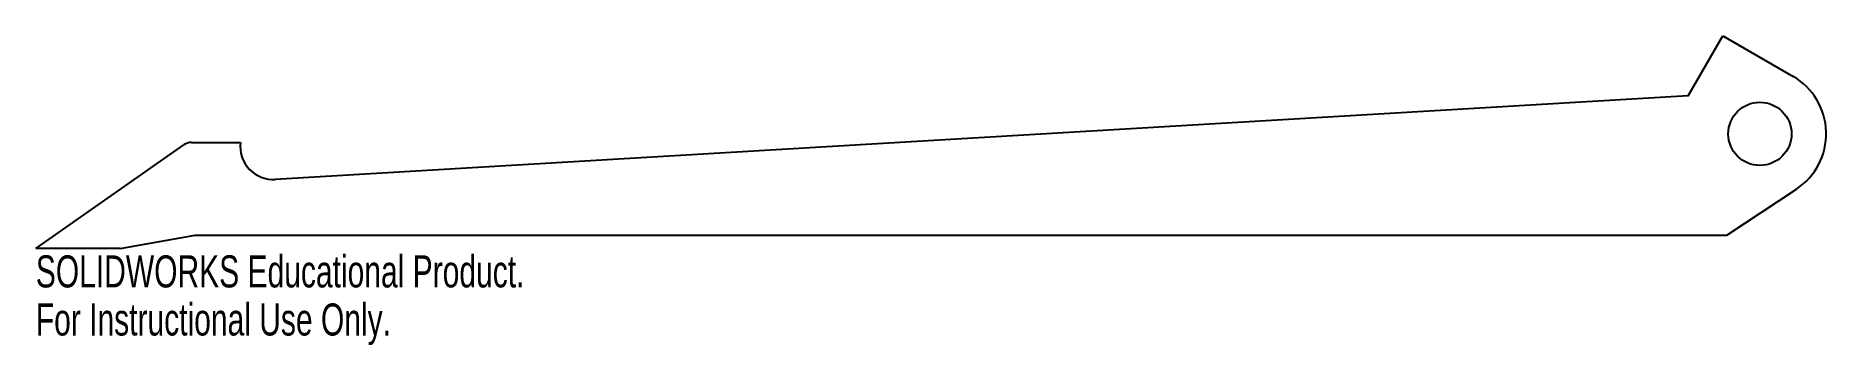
# Model space of a CAD drawing. Header units: millimetres. Extents: x -250 to 20, y -21 to 26.
import ezdxf

# ---------------------------------------------------------------- set-up
doc = ezdxf.new("R2010")
doc.units = ezdxf.units.MM
doc.styles.add('SLDTEXTSTYLE0', font='TXT', dxfattribs={"width": 0.7})

msp = doc.modelspace()

# ---------------------------------------------------------------- linework, layer by layer
at = {"color": 7, "linetype": 'Continuous', "lineweight": 25}
for p, q in [((-0.73, 16.73), (4.49, 25.77)), ((4.49, 25.77), (15.08, 19.66)), ((-0.73, 16.73), (-213.81, 4.13)), ((-249.92, -6.3), (-227.59, 9.34)), ((-226.44, 9.7), (-219.07, 9.7)), ((5.08, -4.3), (15.6, 2.66)), ((-237.22, -6.3), (-225.88, -4.3)), ((-225.88, -4.3), (5.08, -4.3)), ((-237.22, -6.3), (-249.92, -6.3))]:
    msp.add_line(p, q, dxfattribs=at)
msp.add_circle((10.08, 11), 4.77, dxfattribs=at)
for centre, radius, start, end in [((10.08, 11), 10, 303.4944, 60), ((-226.44, 7.7), 2, 90, 125), ((-214.1, 9.12), 5, 173.3459, 273.3838)]:
    msp.add_arc(centre, radius, start, end, dxfattribs=at)

# ---------------------------------------------------------------- texts
at = {"color": 7, "linetype": 'Continuous', "char_height": 4.8336, "attachment_point": 1, "style": 'SLDTEXTSTYLE0'}
for s, insert in [('SOLIDWORKS Educational Product.', (-249.92, -7.32)), ('For Instructional Use Only.', (-249.92, -14.57))]:
    msp.add_mtext(s, dxfattribs=dict(at, insert=insert))

doc.saveas('drawing.dxf')
